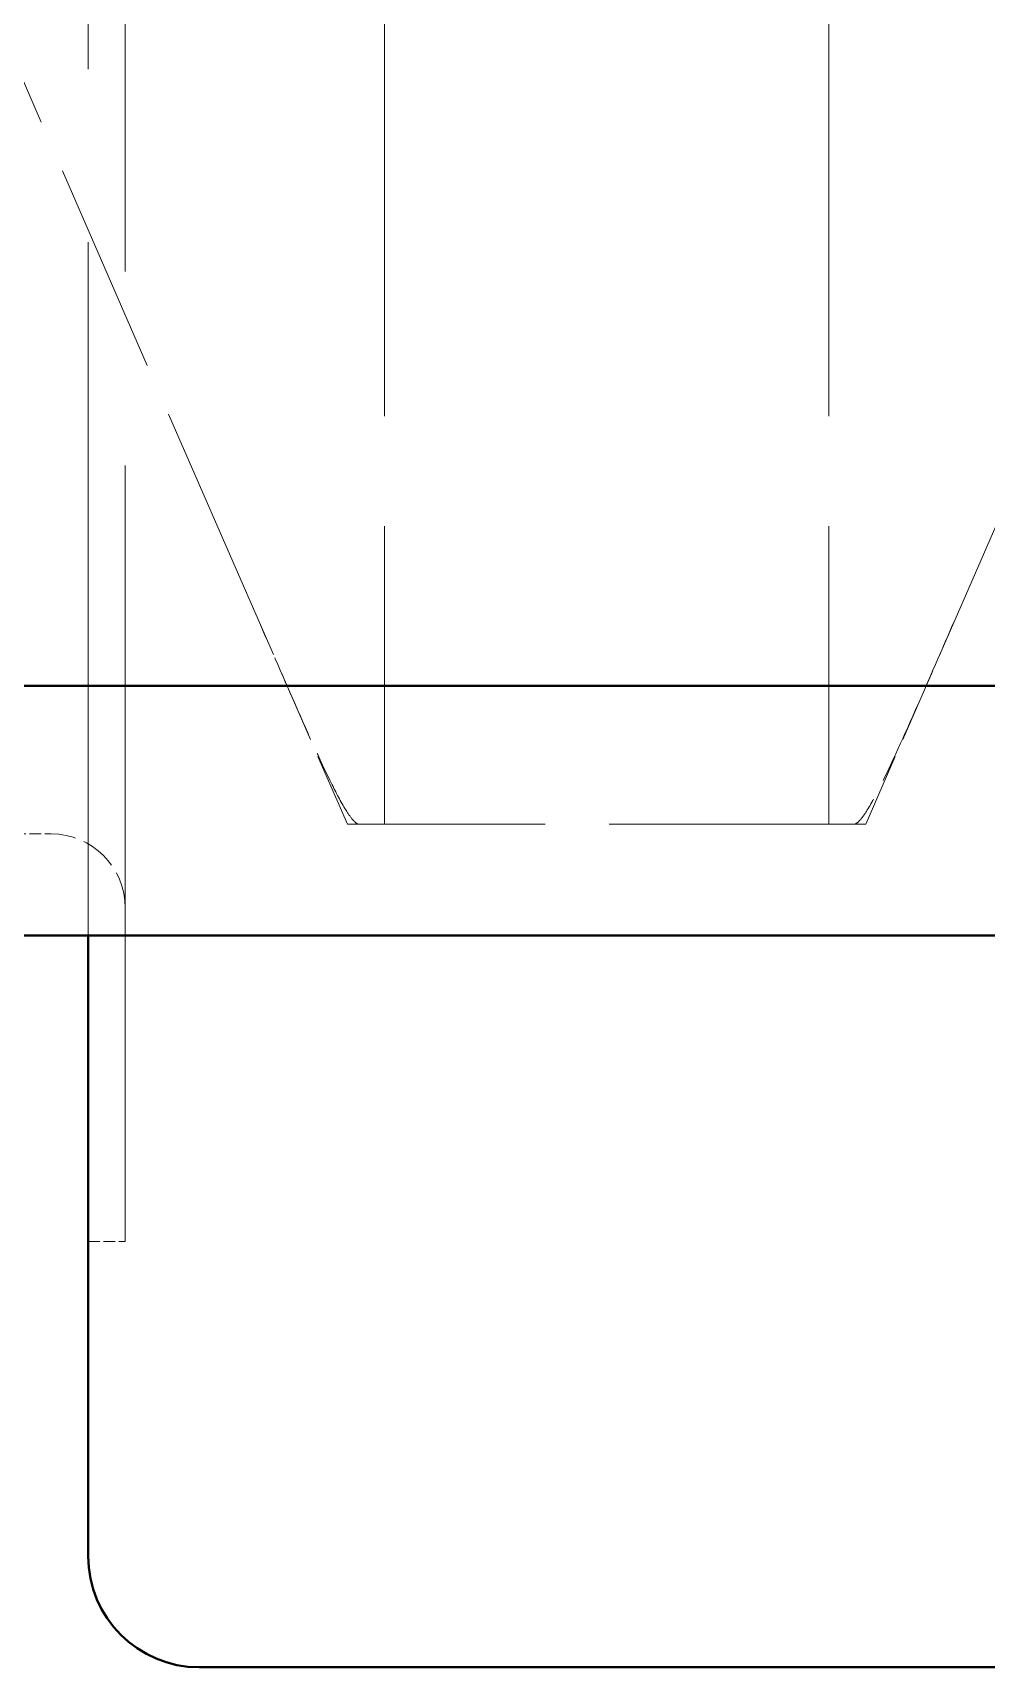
# Model space of a CAD drawing. Header units: millimetres. Extents: x 0 to 51860, y 0 to 5940.
# Drawn here: x 5312.66 to 5338.42, y 1683.25 to 1727.38 of the extents above; entities that cross this region are included whole.
import ezdxf

# ---------------------------------------------------------------- set-up
doc = ezdxf.new("R2010")
doc.units = ezdxf.units.MM
doc.header["$LTSCALE"] = 10
doc.linetypes.add('DASHED', pattern=[0.2067, 0.1654, -0.0413])
doc.layers.add('가려진 것(ISO)', color=2, linetype='DASHED', lineweight=18)
doc.layers.add('가시적인 것(ISO)', color=3, linetype='Continuous', lineweight=40)

msp = doc.modelspace()

# ---------------------------------------------------------------- linework, layer by layer
at = {"layer": '가려진 것(ISO)', "ltscale": 11.312802}
msp.add_line((5314.1612, 1703.0063), (5314.1612, 1753.2463), dxfattribs=at)
at = {"layer": '가려진 것(ISO)', "ltscale": 12.665669}
msp.add_line((5315.1612, 1694.7463), (5315.1612, 1744.7463), dxfattribs=at)
at = {"layer": '가려진 것(ISO)', "ltscale": 7.206891}
for p, q in [((5322.1612, 1743.8443), (5322.1612, 1706.0063)), ((5334.1612, 1743.8443), (5334.1612, 1706.0063))]:
    msp.add_line(p, q, dxfattribs=at)
at = {"layer": '가려진 것(ISO)', "ltscale": 3.466353}
for p, q in [((5318.6218, 1711.8257), (5311.343, 1728.5063)), ((5344.9794, 1728.5063), (5337.7006, 1711.8257))]:
    msp.add_line(p, q, dxfattribs=at)
at = {"layer": '가려진 것(ISO)', "ltscale": 1.209261}
for p, q in [((5321.1612, 1706.0063), (5318.6218, 1711.8257)), ((5335.1612, 1706.0063), (5337.7006, 1711.8257))]:
    msp.add_line(p, q, dxfattribs=at)
at = {"layer": '가려진 것(ISO)', "ltscale": 0.19037}
for p, q in [((5312.1612, 1705.7463), (5313.1612, 1705.7463)), ((5314.1612, 1694.7463), (5315.1612, 1694.7463))]:
    msp.add_line(p, q, dxfattribs=at)
at = {"layer": '가려진 것(ISO)', "ltscale": 4.188547}
msp.add_line((5335.1612, 1706.0063), (5321.1612, 1706.0063), dxfattribs=at)
at = {"layer": '가려진 것(ISO)', "ltscale": 0.598278}
msp.add_arc((5313.1612, 1703.7463), 2, 0, 90, dxfattribs=at)
at = {"layer": '가려진 것(ISO)', "ltscale": 1.365595}
for points, knots in [([(5321.4836, 1706.0063), (5321.4375, 1706.0063), (5321.3841, 1706.0441), (5321.2687, 1706.1677), (5321.2065, 1706.2537), (5321.0132, 1706.5568), (5320.8756, 1706.8181), (5320.4082, 1707.7535), (5320.0509, 1708.5635), (5319.3243, 1710.2136), (5318.9574, 1711.0566), (5318.6218, 1711.8257)], [-2.60189324, -2.60189324, -2.60189324, -2.60189324, -2.55577501, -2.55577501, -2.50965678, -2.50965678, -2.41742032, -2.41742032, -2.16566194, -2.16566194, -1.91390356, -1.91390356, -1.91390356, -1.91390356]), ([(5337.7006, 1711.8257), (5337.3649, 1711.0566), (5336.9981, 1710.2136), (5336.2715, 1708.5635), (5335.9141, 1707.7535), (5335.4468, 1706.8181), (5335.3092, 1706.5568), (5335.1158, 1706.2537), (5335.0537, 1706.1677), (5334.9382, 1706.0441), (5334.8849, 1706.0063), (5334.8388, 1706.0063)], [-1.37597937, -1.37597937, -1.37597937, -1.37597937, -1.12422099, -1.12422099, -0.87246261, -0.87246261, -0.78022615, -0.78022615, -0.73410792, -0.73410792, -0.68798968, -0.68798968, -0.68798968, -0.68798968])]:
    msp.add_open_spline(points, degree=3, knots=knots, dxfattribs=at)
at = {"layer": '가시적인 것(ISO)'}
for p, q in [((5345.0262, 1709.7463), (5311.2961, 1709.7463)), ((5360.1578, 1703.0063), (5296.1612, 1703.0063)), ((5314.1612, 1686.2463), (5314.1612, 1703.0063)), ((5317.1612, 1683.2463), (5339.1612, 1683.2463))]:
    msp.add_line(p, q, dxfattribs=at)
msp.add_arc((5317.1612, 1686.2463), 3, 180, 270, dxfattribs=at)

doc.saveas('drawing.dxf')
